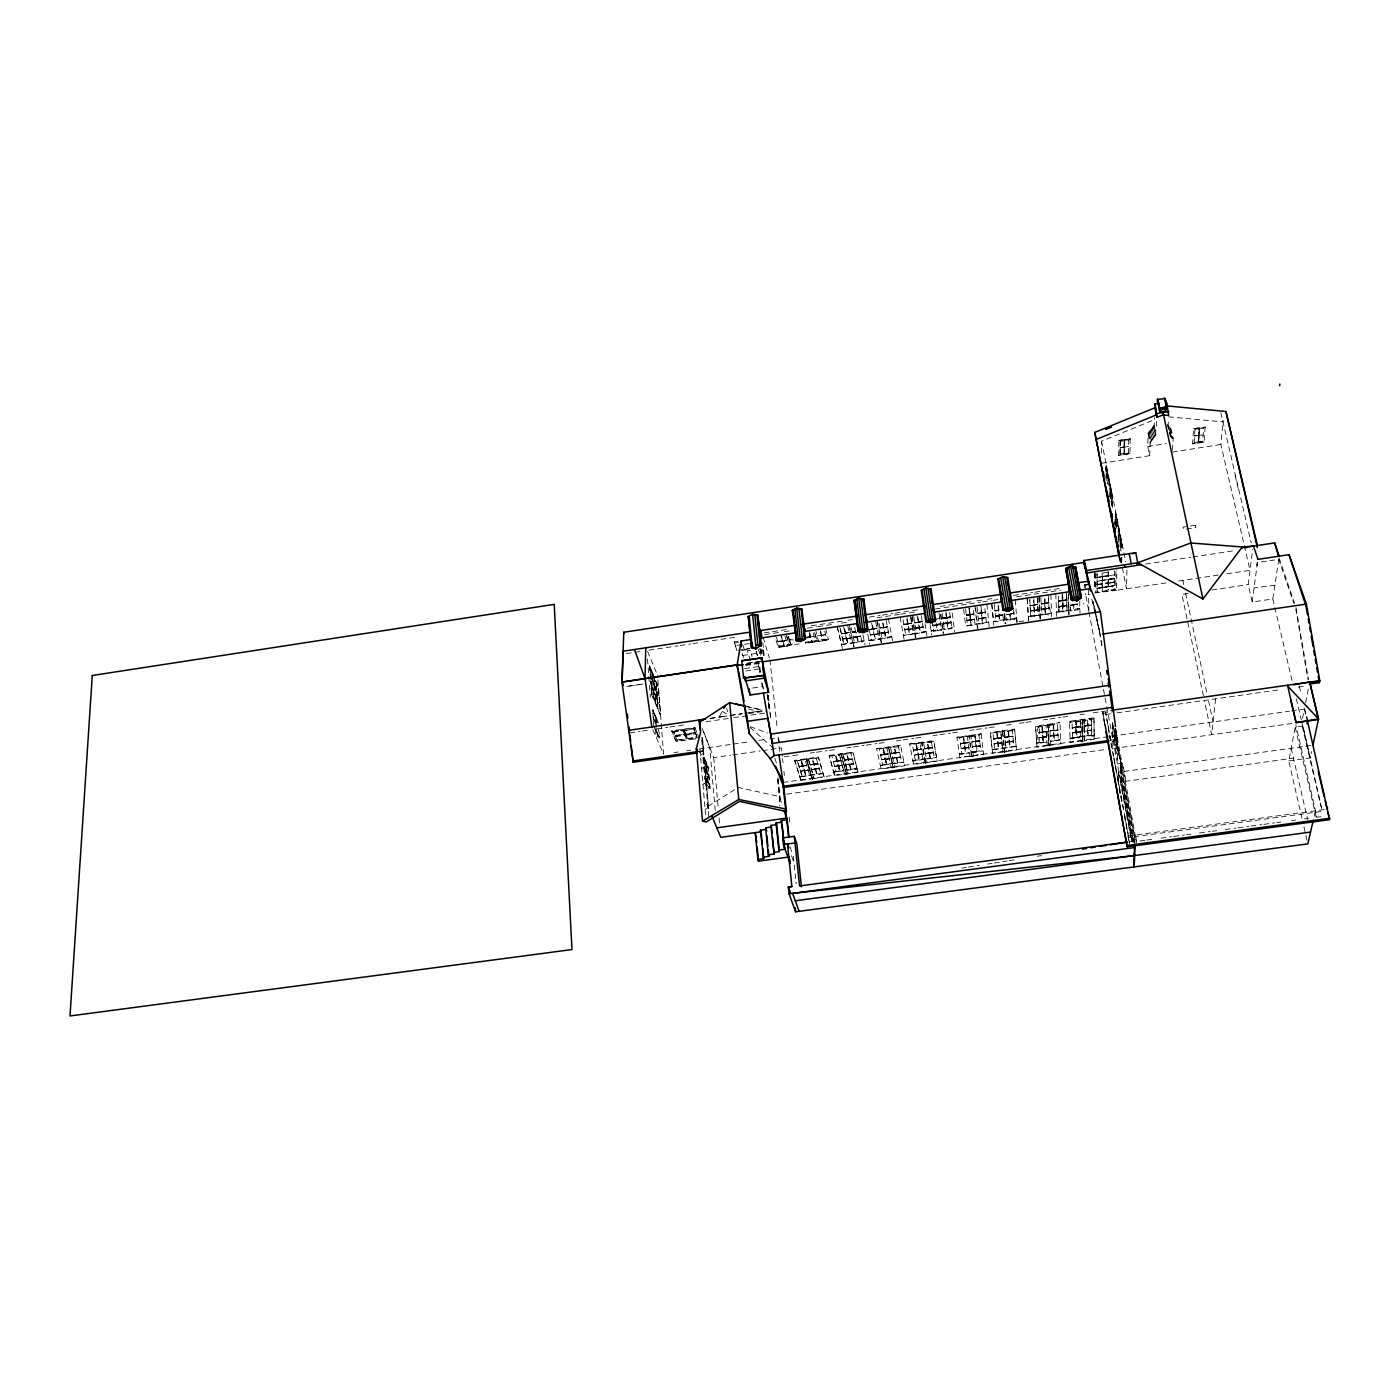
<?xml version="1.0" encoding="UTF-8"?>
<svg xmlns="http://www.w3.org/2000/svg" width="1400" height="1400" viewBox="0 0 1400 1400"><rect width="100%" height="100%" fill="white"/><g stroke="black" fill="none" stroke-linecap="round" stroke-linejoin="round"><path stroke-width="0.75" stroke-dasharray="5 3.75" d="M1101.59 453.215L1101.608 441.175L1154.895 419.493M1102.15 573.108L1102.045 590.975M1102.553 576.45L1102.517 590.887M1104.53 723.608L1102.623 711.567L1104.582 722.19M1105.773 470.015L1106.263 465.832L1112.685 497.998L1105.79 465.92M1106.158 480.795L1105.86 466.567M1106.21 478.153L1106.263 465.832M1109.132 733.128L1105.703 712.793L1113.56 755.423M1107.785 474.302L1107.803 484.173L1107.837 479.903M1108.118 571.778L1108.013 590.065M1108.608 571.69L1108.485 589.995M1109.15 485.363L1109.132 481.005M1109.517 496.877L1109.553 492.835M1109.587 488.075L1110.707 498.155L1110.743 489.177M1109.623 483.42L1110.743 493.903M1110.585 498.173L1110.62 493.92M1110.638 493.412L1110.655 489.265M1111.023 489.965L1112.072 500.552M1111.915 504.805L1111.95 500.57M1111.95 500.062L1111.985 495.933M1112.072 506.293L1112.108 495.915M1112.51 507.448L1112.125 497.91M1112.405 723.852L1112.125 748.668L1293.233 723.293M1114.82 523.915L1115.45 511.823L1122.03 544.775L1121.908 551.337M1114.47 570.815L1114.33 589.558L1097.127 592.13L1097.075 573.878M1114.873 526.505L1115.52 512.488M1115.24 526.452L1115.45 511.823M1115.625 523.425L1115.783 519.207M1115.852 514.622L1116.797 529.322M1115.888 571.637L1115.695 589.628L1095.587 592.637L1095.5 572.95M1116.85 524.65L1116.903 520.572M1116.92 526.435L1116.99 520.485M1166.165 582.89L1116.587 590.31L1116.868 569.765M1130.22 438.533L1129.957 453.653L1118.67 455.438L1118.793 440.352L1130.29 438.935L1118.793 440.352M1118.267 539.525L1118.39 527.327M1118.39 542.308L1118.233 528.553M1118.565 539.367L1118.722 528.483L1121.645 543.795M1120.017 454.073L1120.21 440.895L1124.252 440.265L1124.095 453.827L1120.017 454.073L1124.007 453.425L1124.252 440.265M1118.793 539.35L1118.967 535.168M1119.038 530.617L1120.158 541.135M1120.087 454.457L1120.21 440.895M1120.053 540.663L1120.105 536.62L1120.07 550.532M1112.422 722.278L1121.225 764.767L1120.84 771.75L1120.42 762.562L1121.435 762.423L1121.855 771.61L1121.295 768.653L1120.28 768.793M1113.42 756.367L1110.655 741.423L1117.48 740.565L1115.852 728.63M1117.778 746.48L1117.48 763.91L1122.608 763.192L1126.02 781.253M1121.225 562.327L1121.172 557.532M1121.382 548.012L1121.592 543.445M1121.715 562.258L1121.873 553.508M1310.96 745.535L1118.53 772.222L1118.303 784.403L1119.038 772.153M1128.767 439.547L1128.557 453.127L1124.568 453.758L1124.725 440.178L1128.837 439.933L1124.725 440.178M1120.962 778.032L1120.368 782.023L1293.443 758.135M1133.23 842.468L1120.525 773.867L1121.138 769.072M1120.875 781.952L1121.435 762.423M1126.93 570.29L1126.51 588.822L1122.082 566.457M1101.59 463.242L1149.68 455.665L1147.737 446.495L1148.227 432.757L1154.195 425.67L1154.528 417.515M1134.858 844.2L1135.033 839.668L1113.98 728.105M1149.68 455.665L1150.188 441.98L1148.227 432.757M1115.712 728.858L1136.625 842.94M1150.188 441.98L1151.237 440.527L1149.278 431.305M1151.237 440.527L1152.305 439.075L1150.328 429.835M1152.305 439.075L1153.355 437.623L1151.377 428.382M1153.355 437.623L1154.405 436.152L1152.428 426.912M1154.405 436.152L1155.455 435.05L1153.477 425.793M1155.455 435.05L1156.785 420.735M1167.408 424.533L1170.365 434.928M1168.038 427L1168.457 418.863M1168.335 425.67L1171.222 437.377L1172.22 437.22L1170.207 427.98L1169.21 428.137L1171.222 437.377M1169.21 428.137L1169.28 426.825M1170.138 429.275L1171.135 429.118L1173.165 438.358L1172.15 438.515L1170.207 427.98M1170.715 437.01L1171.135 429.118M1172.15 438.515L1172.22 437.22M1172.517 450.135L1173.165 438.358M1205.155 426.755L1204.07 442.067L1192.555 443.887L1193.623 428.592L1205.243 427.158L1193.623 428.592M1194.148 442.873L1195.023 429.152L1199.188 428.89L1198.19 442.243L1194.148 442.873L1198.085 441.858L1199.082 428.505M1198.663 442.172L1199.572 428.418L1203.737 428.172L1199.66 428.82L1198.663 442.172L1202.688 441.525L1203.65 427.77M1226.925 573.79L1250.007 570.343L1220.905 444.447L1223.127 420.297M1215.602 698.845L1211.665 734.72L1204.438 700.718M1278.778 559.335L1272.828 598.955L1252.212 602L1248.205 584.57L1252.685 549.273M760.27 671.965L759.71 663.442L745.097 665.613M760.76 655.375L761.582 649.25M1252.212 602L1257.445 562.52L1274.525 559.965M1257.498 562.52L1257.043 565.617L1256.237 562.135M695.555 739.183L696.325 735.157M1301.965 818.352L1288.77 760.9L1295.21 727.178L1302.245 726.197L1302.578 724.5L1322.283 811.37L1128.382 837.48M1302.543 718.375L1304.362 709.082L1291.623 710.885M1305.623 702.66L1309 685.562M1288.77 760.9L1310.26 757.942L1311.59 751.608M1314.18 816.288L1315.807 809.218M721.788 712.11L719.023 717.133L741.528 713.79M705.775 782.512L702.957 784.298M700.21 752.15L703.01 750.278L703.692 752.062L699.405 752.675M700.472 755.335L703.29 753.48M701.61 768.565L704.428 766.727M705.11 809.497L707.962 807.712M654.99 723.258L658.017 722.155M655.445 729.26L656.04 737.258L659.067 736.155M1050.648 745.273L1049.562 724.762L1053.64 724.657M973.542 756.28L970.9 735.945L975.153 735.805M1038.572 732.935L1042.23 732.392M1038.783 737.572L1042.528 737.503L1038.905 738.238L1038.765 737.363M973.053 752.517L976.623 751.782L974.68 736.102M1041.915 726.548L1042.807 742.455L1036.63 742.858M660.327 714.928L651.753 694.837L651.84 693.525L660.572 714.892L651.613 693.56L650.685 681.222M651.858 694.207L651.315 686.648L653.293 690.585M651.753 694.837L651.613 693.56M653.817 698.793L652.558 680.785L654.133 698.722M655.55 702.835L653.555 691.215M653.817 676.655L655.812 703.447L655.55 695.923L659.82 705.775L651.017 685.58M976.623 751.782L971.46 752.062L983.115 750.418M972.02 756.262L983.57 754.18L959.858 757.523M1118.898 440.738L1121.05 440.405M1120.297 441.297L1124.322 440.65M1199.188 428.89L1195.023 429.152M1171.293 436.065L1170.295 436.223L1169.07 430.692M1120.105 447.65L1124.2 447.142M1128.697 446.425L1124.69 447.072M1194.533 435.977L1198.575 435.33M1199.065 435.26L1203.195 435.015M1198.68 435.47L1194.55 435.715L1198.663 435.733M1147.737 446.495L1166.288 443.572M1198.575 441.77L1202.688 441.525M1172.395 452.095L1220.905 444.447M962.028 868.087L966.333 867.423M968.467 867.072L979.212 865.392M987.805 864.028L992.092 863.363M994.245 863.03L1007.125 861M1009.278 860.65L1017.87 859.303M1037.19 856.258L1041.477 855.593M1129.538 841.733L1133.825 841.05L1129.485 841.645M1106.543 468.615L1107.803 478.573M1106.525 473.323L1106.507 477.61M1107.855 475.213L1109.115 485.677M1122.03 544.775L1114.96 511.91M1145.602 564.095L1190.752 557.288M1192.888 556.955L1235.885 550.462M1102.64 573.038L1108.205 572.197M1097.005 577.29L1108.188 575.803M1114.505 574.84L1108.678 575.715M1102.045 580.282L1097.092 581.455L1102.132 580.457M1102.535 580.212L1108.153 579.548L1102.623 580.387M1108.572 579.303L1114.365 578.428M1108.642 579.477L1114.453 578.602M1114.453 578.847L1108.572 579.058L1114.382 578.183L1114.453 579.32M626.238 653.59L632.852 652.61M634.988 652.278L643.072 651.07M648.97 650.178L678.09 645.803M680.102 645.505L690.847 643.895M692.93 643.58L701.593 642.267M703.692 641.952L735.962 637.105M764.015 632.887L787.675 629.335M811.317 625.782L834.977 622.23M837.13 621.915L845.722 620.62M847.875 620.288L852.18 619.64M869.383 617.067L880.128 615.44M882.28 615.125L893.025 613.515M895.178 613.183L920.972 609.315M940.328 606.392L974.733 601.23M976.885 600.915L985.477 599.62M987.63 599.288L991.935 598.64M1013.425 595.42L1019.882 594.44M1022.035 594.125L1032.78 592.515M1034.932 592.183L1043.525 590.887M1045.678 590.572L1062.88 587.983M1084.388 584.762L1088.71 584.097M1084.23 585.445L1087.45 584.955M764.75 634.585L782.058 632.012M784.192 631.68L790.702 630.718M807.415 628.197L816.567 626.815M817.81 626.64L834.89 624.067M841.347 623.105L848.942 621.95M877.012 617.733L899.132 614.425M900.743 614.18L918.015 611.572M935.288 608.983L967.663 604.117M969.605 603.855L980.613 602.175M982.415 601.93L991.41 600.565M993.072 600.32L997.885 599.585M1016.505 596.803L1060.675 590.17M1097.023 584.727L1108.047 582.82L1102.535 583.887M1097.11 584.903L1114.418 582.295M736.907 650.773L734.212 641.812L738.325 641.2M1097.04 588.298L1102.045 587.545M1102.535 587.475L1108.03 586.635M1108.52 586.565L1114.295 585.707L1108.59 586.758M1097.11 588.472L1102.132 587.72M1102.605 587.65L1108.118 586.827M734.335 643.072L738.447 642.442M741.65 644.472L736.575 645.47M744.52 644.28L750.225 643.423M1094.748 592.935L1116.587 590.31M1088.57 609.892L1085.752 594.913L1090.023 594.282M1178.695 581.017L1218.543 575.05M788.358 636.282L789.32 639.678L793.31 639.082M805.508 637.262L810.215 636.545L811.702 642.495L807.012 643.195L806.837 642.285M777.84 641.83L782.617 641.148M783.003 641.043L786.363 640.587M788.41 636.702L789.372 640.097L793.433 639.52M805.543 637.683L810.32 637L811.702 642.495M810.74 636.895L814.012 636.405M821.608 635.267L825.668 634.707M789.32 639.678L793.485 639.94M805.665 638.12L810.372 637.42M936.058 619.045L939.785 618.485M942.743 617.942L946.26 617.4L946.417 618.485L942.9 619.01L942.708 617.715M950.25 616.805L946.733 617.33L946.89 618.415L950.425 617.89L950.233 616.595M841.312 633.413L845.093 633.5L841.295 633.202M849.153 632.24L845.582 633.43L849.135 632.03M852.11 631.907L855.697 632.048L852.093 631.697M876.977 628.075L873.39 629.282L876.96 627.865M879.952 627.76L883.435 627.235L880.005 628.18M887.407 626.64L884.012 627.812L887.39 626.43M903.805 624.067L907.62 624.155L903.788 623.858M914.69 622.562L918.295 622.685L914.655 622.352M922.18 621.442L918.68 621.968L922.285 622.09M942.76 618.17L946.278 617.645M946.767 617.558L950.285 617.032M966.245 614.845L969.868 614.968L966.227 614.635M973.805 613.725L970.358 614.898L973.77 613.515M977.69 613.148L981.312 613.27L977.655 612.938M985.25 612.01L981.803 613.2L985.215 611.8M994.892 610.575L998.428 610.032L998.567 611.258M1030.085 605.308L1033.725 605.43L1030.05 605.097M1037.697 604.17L1034.127 604.695L1037.767 604.59M1041.127 603.663L1044.767 603.785L1041.075 603.452M1058.523 600.95L1062.285 600.39M1062.775 600.32L1066.572 599.76M841.365 633.832L845.04 633.08M845.53 633.22L849.205 632.468M852.163 632.135L855.645 631.628M869.173 629.685L872.847 628.933M873.337 629.055L877.03 628.303M879.988 627.988L883.54 627.883L879.918 627.55M883.96 627.392L887.46 626.867M903.875 624.488L907.585 623.928M908.04 623.665L911.767 623.315M914.725 622.79L918.225 622.265M918.715 622.195L922.215 621.67M966.28 615.072L969.815 614.548M970.288 614.477L973.822 613.952M977.708 613.375L981.243 612.85L977.76 613.567M981.733 612.762L985.267 612.238M994.91 610.803L998.462 610.278M1030.102 605.535L1033.655 605.01M1037.697 604.398L1034.215 605.36L1037.645 603.96M1041.127 603.89L1044.697 603.365M1045.188 603.278L1048.74 602.753M1058.627 601.352L1062.408 600.793M1062.898 600.722L1066.678 600.145M852.163 632.327L855.645 631.82M869.225 629.895L872.812 628.705L869.12 629.265L871.43 640.535L875.087 639.992L871.605 622.93M883.977 627.585L887.477 627.06M914.743 622.983L918.26 622.457M918.733 622.387L922.163 621.233M942.865 618.782L946.382 618.258M946.873 618.188L950.39 617.645M966.315 615.265L969.85 614.74M970.34 614.67L973.858 614.145M981.767 612.955L985.303 612.43M994.962 610.995L998.498 610.452M1030.155 605.727L1033.707 605.202M1041.197 604.082L1044.75 603.54M1045.24 603.47L1048.688 602.315M998.533 610.697L994.858 610.365M749.875 648.392L744.222 649.46L749.892 648.602M738.202 650.352L743.242 649.372M741.457 650.545L749.595 649.32M792.347 644.105L777.892 646.258L778.102 647.15L774.812 635.915M805.455 642.145L805.665 643.038L805.455 642.145L828.24 638.733L828.433 639.642L805.543 642.985M650.528 679.053L649.548 665.98L654.43 677.058M789.442 640.115L790.738 644.7L794.745 644.525M808.413 642.058L811.528 641.585M777.98 647.097L799.19 643.86M786.712 636.597L789.442 645.383M814.555 632.625L817.058 641.27M779.45 647.308L784.105 646.608L783.93 645.715L779.258 646.415L779.45 647.308L776.492 637.227M784.577 646.538L787.832 646.048L787.657 645.155L784.403 645.645L784.577 646.538L781.673 636.44M809.48 631.837L812.175 642.425L815.447 641.935L815.273 641.043L812.053 641.935M818.528 641.48L822.517 640.885L822.343 639.975L818.37 640.57L818.528 641.48L815.938 631.312M820.435 630.63L822.99 640.815L826.928 639.8M940.538 623.735L936.828 624.295L936.985 625.363L940.695 624.803L940.502 623.525M943.477 623.21L946.977 622.685L947.135 623.753L943.635 624.278L943.442 623M950.967 622.09L947.467 622.615L947.625 623.683L951.125 623.157L950.933 621.88M853.265 637.105L856.73 636.58L853.317 637.525M860.685 635.985L857.202 636.51L860.65 635.775L861.928 641.952L858.48 642.46L856.17 631.977M880.985 632.957L884.555 633.097L880.95 632.747M915.565 627.812L919.153 627.935L915.53 627.602M923.02 626.692L919.625 627.865L922.985 626.483M932.68 625.153L936.39 624.593M940.572 623.962L936.863 624.523L937.773 630.665L941.447 630.122L938.98 612.832M943.512 623.438L947.012 622.913M947.485 622.843L950.985 622.317M966.875 620.148L970.48 620.27L966.858 619.938M974.4 619.028L970.97 620.2L974.365 618.817M978.267 618.45L981.873 618.572L978.233 618.24M985.792 617.33L982.363 618.503L985.757 617.12M995.382 615.895L999.005 616.017L995.347 615.685M1002.925 614.775L999.408 615.3L1002.89 614.565L1003.485 620.883L999.915 620.988M1030.418 610.663L1034.04 610.803L1030.382 610.452M1041.408 609.035L1045.03 609.157L1041.355 608.825M1048.985 607.898L1045.52 609.087L1048.932 607.688M842.572 638.785L846.282 638.452M850.43 637.84L846.808 638.803L850.343 637.403M853.317 637.315L856.835 637.227L853.247 636.895M857.255 636.738L860.72 636.212M870.24 634.655L873.95 634.34M878.115 633.71L874.492 634.69L878.045 633.273M884.503 632.678L881.02 633.185L884.503 632.87M884.975 632.59L888.457 632.082M904.767 629.51L908.495 629.178M912.678 628.565L909.038 629.528L912.608 628.128M915.6 628.023L919.083 627.515M919.572 627.445L923.055 626.92M966.91 620.375L970.428 619.85L966.945 620.567M970.9 619.78L974.417 619.255M978.285 618.678L981.803 618.153M982.292 618.082L985.81 617.558M995.417 616.122L998.935 615.597M999.425 615.528L1002.942 615.003M1006.337 614.495L1008.105 614.233M1013.88 613.375L1010.363 613.9L1010.87 619.78L1014.387 619.255L1013.547 608.44M1030.435 610.907L1033.97 610.365M1034.46 610.295L1037.995 609.77L1034.513 610.488M1041.408 609.262L1044.96 608.738M1045.45 608.668L1048.985 608.125M1058.715 606.55L1062.477 605.99M1062.967 605.92L1066.73 605.36M1070.195 605.062L1073.608 604.992L1070.265 605.483L1070.422 610.925L1073.748 610.435L1073.538 604.555M1077.37 603.75L1074.028 604.485L1074.237 610.365L1077.562 609.858L1077.457 604.538M842.625 639.205L846.282 638.663M846.755 638.593L850.43 638.032M857.273 636.93L860.738 636.405M870.293 635.075L873.968 634.532M874.44 634.462L878.115 633.903M884.992 632.8L888.457 632.275M904.82 629.93L908.512 629.37M909.002 629.3L912.695 628.758M915.618 628.233L919.1 627.707M919.59 627.637L923.072 627.113M932.767 625.765L936.477 625.205M936.95 625.135L940.66 624.575M943.6 624.05L947.1 623.525M947.59 623.455L951.09 622.93M970.953 619.972L974.453 619.447M978.337 618.87L981.855 618.345M982.328 618.275L985.845 617.75M995.453 616.315L998.988 615.79M999.46 615.72L1002.995 615.195M1006.39 614.688L1009.925 614.163M1010.415 614.093L1013.828 612.92M1030.487 611.082L1034.023 610.558M1041.477 609.455L1045.013 608.93M1045.502 608.86L1049.055 608.317M1058.82 606.952L1062.582 606.392M1063.072 606.322L1066.835 605.762M1070.265 605.255L1073.608 604.747M1074.097 604.678L1077.44 604.188M1010.433 614.32L1013.845 613.165M1077.457 604.415L1074.028 604.258M742.648 655.48L761.11 652.733L760.358 645.435M841.47 644.35L847.472 643.668M864.22 640.972L861.928 641.952M868.997 640.255L871.343 639.905M891.817 636.86L886.06 638.365L883.102 622.947M910.63 616.42L913.535 633.622L914.76 633.657L903.368 635.355L909.405 634.462M926.275 631.733L920.5 633.238L917.998 617.715M931.14 631.015L942.498 628.898L941.447 630.122M1005.322 619.972L1010.38 619.85L1009.942 614.39L1006.32 614.267L1006.863 620.375M1016.697 618.275L1014.387 619.255M1028.352 616.543L1030.733 616.175L1029.788 600.758M1034.775 615.79L1039.763 615.055L1028.265 616.122M1040.2 614.775L1045.293 614.67L1044.54 599.2M1048.618 598.587C1048.215 609.122 1054.743 617.47 1045.712 614.163M1056.51 612.343L1058.925 611.992L1058.347 596.435M1058.925 611.992L1063.142 611.363L1062.635 595.788M1063.142 611.363L1068.358 610.593M1068.847 610.505L1070.3 610.295L1070.265 605.483M1079.89 608.86L1077.562 609.858M841.488 644.56L852.793 642.88L848.015 644.017L844.585 629.108M869.015 640.465L880.355 638.785L875.56 639.923L872.077 622.86M969.097 608.317L971.11 625.695L969.587 608.23M1016.627 617.855L1005.252 619.553M1051.663 613.288L1040.13 614.355M760.305 661.36L745.36 663.6L763.577 660.975M851.148 627.515L854.56 643.038L857.955 642.11M879.095 623.332L882.14 638.942L885.535 638.015M906.99 617.628L909.947 634.812L913.535 633.622M913.692 616.613L916.545 633.815L919.958 632.887M931.98 620.515L933.608 631.278L937.283 630.735L935.708 619.972M947.87 629.16L951.842 628.565L951.685 627.515C961.538 626.447 937.703 630.438 944.23 628.635L944.387 629.685L947.87 629.16L945.507 611.852M967.523 625.59L975.1 625.117L973.14 607.705M978.845 623.91L986.422 623.42L984.655 605.972M991.83 604.258L993.51 621.722L999.495 621.477L998.042 605.727M1030.733 616.175L1034.373 616.298L1033.392 600.425M1188.285 593.477L1181.88 594.44L1204 698.582M1211.822 589.977L1248.205 584.57M1018.868 621.722L1024.678 620.847M1275.015 585.148L1254.085 587.93M745.447 664.387L758.065 662.515L760.428 672.788M745.832 664.597L759.99 662.497M655.742 680.785L658.35 686.438L660.433 713.633M744.625 668.622L759.308 666.435M652.47 680.61L654.483 684.67M745.815 670.933L764.418 668.185M651.245 685.808L652.925 689.762M651.28 686.227L650.825 676.795M654.517 686.192L657.16 699.773M653.188 690.41L655.165 694.452L654.15 677.285M656.477 690.043L656.128 682.01L657.79 708.102L656.705 690.428M656.495 690.9L657.475 699.738M652.173 694.155L650.843 680.418M659.085 696.08L650.528 676.41M710.465 718.41L727.633 715.872M729.785 715.558L742.683 713.65M744.835 713.317L762.038 710.78L749.753 712.582M1095.623 615.615L1100.785 636.317L1092.543 601.055M752.762 688.03L762.3 686.63L761.617 682.692M655.48 716.293C646.695 697.865 659.435 723.082 655.76 723.468M653.835 721.63L652.96 709.73L658.28 722.785L652.47 709.8L653.782 725.218M709.712 718.462L727.003 715.925M748.37 713.633L767.113 710.903M629.668 732.918L640.15 731.378M642.25 731.062L650.65 729.837M657.003 728.91L667.765 727.335M669.795 727.038L687.05 724.5M706.003 721.718L731.727 717.955M733.688 717.657L765.66 712.985M655.847 724.553L656.337 731.062L659.347 736.785L656.04 737.258M694.767 738.92L676.025 741.615L671.773 730.835L694.89 727.475L698.863 737.45M673.47 731.255L683.095 729.855L684.81 734.02L675.29 736.278L673.47 731.255L677.197 740.793L675.395 735.822L684.968 734.423L686.735 739.428L684.968 734.423M693.683 728.315L695.433 733.355L685.843 734.755L684.128 730.59L693.683 728.315L697.253 737.905L675.955 740.758L671.773 730.835M671.843 731.71L694.96 728.367L696.553 732.34M673.54 732.13L683.165 730.73L684.88 734.895M684.128 730.59L693.77 729.19M653.66 725.673C663.477 751.327 659.33 729.295 656.32 724.483M675.22 735.403L684.81 734.02M684.058 729.715L685.755 733.88L695.363 732.497M675.465 736.697L685.038 735.298M685.755 733.88L686 735.157L695.59 733.775M677.128 739.935L686.665 738.553M696.622 735.665L695.52 732.9L685.93 734.3L687.628 738.413L697.183 737.03M697.952 751.572L703.465 751.538M674.048 752.57L678.247 751.975M686.63 750.767L690.812 750.173M699.195 748.965L731.115 744.38M733.25 744.065L750.347 741.615M758.905 740.39L767.462 739.148M769.597 738.85L778.137 737.625L780.115 743.803M696.798 751.73L703.202 750.82L703.675 752.062L702.38 737.153L708.575 808.15L707.858 806.452L738.168 787.447L779.258 796.46L782.163 805.053M706.44 779.345L704.952 779.555L702.852 757.488L704.34 757.278L708.242 767.008L710.097 788.322L708.628 788.532L704.707 778.96L706.195 778.75L710.097 788.322M703.622 731.85L713.72 757.61L730.642 755.195M732.76 754.88L760.27 750.942M762.387 750.645L781.445 747.915L782.337 756.403M706.3 763.21L704.83 763.42L703.22 759.43L704.69 759.22L706.3 763.21L708.628 788.532M708.242 767.008L706.773 767.218L702.852 757.488M708.12 767.725L706.457 763.63L705.005 763.84L706.65 767.935L708.12 767.725L708.89 776.597L707.42 776.808L705.758 772.73L707.227 772.52L708.89 776.597M784.157 756.822L790.633 755.913M792.785 755.597L801.43 754.372M810.075 753.13L814.398 752.517M816.55 752.22L827.365 750.68M829.517 750.365L838.163 749.14M846.808 747.898L851.13 747.285M853.282 746.988L864.08 745.447M866.25 745.133L877.048 743.593M879.2 743.295L887.845 742.053M896.49 740.827L900.812 740.215M902.965 739.9L913.78 738.36M915.933 738.062L924.578 736.82M933.222 735.595L937.528 734.983M939.697 734.668L950.495 733.128M952.665 732.83L961.292 731.605M969.938 730.363L974.26 729.75M976.43 729.435L987.227 727.913M989.38 727.597L998.025 726.372M1006.67 725.13L1010.993 724.517M1019.62 723.293L1023.942 722.68M1026.112 722.365L1034.757 721.14M1043.385 719.898L1047.707 719.285M1049.877 718.988L1060.675 717.447M1062.828 717.133L1071.472 715.907M1080.118 714.665L1084.44 714.053M1093.085 712.827L1112.562 710.15M1102.623 713.247L1112.545 711.83M1105.703 714.472L1112.02 713.58M1116.832 712.898L1281.403 689.483M1298.377 687.067L1306.865 685.86M800.782 779.923L794.71 760.34L818.405 756.962L824.058 776.72M829.185 755.44L852.985 752.045L858.008 772.398L834.645 775.6L829.185 755.44L834.663 775.688M876.628 748.685L900.585 745.29L904.663 765.817L881.178 769.055L876.628 748.685L888.44 747.705M909.685 743.995L933.73 740.582L937.142 761.25L913.57 764.488L909.685 743.995L921.533 742.997M959.928 757.96L956.97 737.275L981.155 733.827L969.413 736.19M1014.632 729.067L1016.453 750.085L992.635 753.358L990.342 732.532L1014.632 729.067L1016.155 746.445L1013.583 746.113M1047.148 745.675L1036.945 747.197L1035.545 726.11L1059.975 722.628L1048.127 725.008L1049.178 745.622M1082.34 740.722L1070.178 742.508L1069.46 721.28L1093.977 717.798L1094.24 739.358L1084.773 740.688M794.78 761.005L806.383 759.36L812.227 778.995M806.872 759.29L818.492 757.645L824.093 777.087M829.255 756.105L840.91 754.46M841.4 754.372L853.072 752.727L858.008 772.398M888.93 747.635L900.585 745.29M931.455 742.245L934.308 757.977L936.547 757.663L933.817 741.247L922.04 742.928L925.68 763.472M1002.417 748.142L1000.773 731.692L992.95 732.812L994.752 749.455L992.267 749.805L990.447 733.197L1014.738 729.75M1036.735 743.54L1035.668 726.775L1047.62 725.077L1048.757 746.13M1084.388 740.67L1083.932 719.88L1091.422 718.812L1091.58 735.105L1091.773 736.225L1094.293 735.875L1094.082 734.755L1069.967 738.15L1070.178 739.27L1072.663 738.92L1071.998 721.577L1080.362 720.387L1080.957 741.597L1082.462 741.387L1082.078 720.65L1069.653 722.418L1069.46 721.28M800.975 760.532L806.137 775.827L801.5 760.69M799.715 776.738L811.125 775.128L806.54 758.642M835.957 755.58L839.615 771.12L835.503 755.86M846.633 774.585L840.822 753.778L846.545 773.938M883.435 748.825L886.358 764.523L882.962 749.122M893.235 768.04L888.352 747.023L893.148 767.375M915.985 744.205L919.38 759.867L916.51 744.363M921.602 743.452L921.935 742.245L925.627 763.017L927.062 762.597M968.975 736.715L969.308 735.525L972.125 756.928M1048.005 724.325L1048.197 725.462L1047.498 724.413M1094.188 718.935L1082.602 720.58L1083.04 741.843L1082.27 740.267M816.462 758.765L820.855 773.99L823.077 773.675L799.733 776.965L802.06 775.968L797.352 760.602L805 759.517L810.775 779.188M808.535 759.692L814.188 778.785L808.465 759.028L816.41 758.572M846.09 774.218L844.637 774.428L839.58 755.282L831.827 755.702L836.097 771.837L833.665 772.17L857.097 768.88L854.875 769.178L850.885 752.99M847.053 770.07L842.975 754.128L850.972 753.673M898.52 746.918L890.47 747.372L894.635 767.375L893.183 767.585L888.843 746.952L889 748.072M931.648 742.21L923.562 742.665L927.097 762.808M971.005 736.628L979.038 735.472M1002.803 752.01L1006.303 751.73L1004.43 731.867L1012.498 730.73M1049.685 725.445L1057.472 723.642L1058.278 740.495C1046.675 740.81 1066.975 739.76 1058.172 739.83M1082.55 741.913L1082.392 719.442M1080.572 721.525L1072.207 722.715L1071.998 721.577M1084.475 741.108L1084.142 721.017L1091.632 719.95L1091.422 718.812M708.96 777.49L707.315 773.413L705.845 773.605L707.508 777.683L708.96 777.49L709.747 786.38L708.278 786.59L704.847 778.207L706.317 777.997L709.747 786.38M799.207 767.06L802.637 765.678L799.19 766.832M852.407 759.29L848.523 759.168L852.303 758.642L852.53 759.885M891.817 753.935L895.282 752.553L891.782 753.707M1012.988 736.54L1009.033 736.418L1012.882 735.875L1013.058 737.153M799.137 766.378L802.69 765.887M803.18 765.817L806.75 765.31M810.18 764.82L813.75 764.312L810.233 765.258M814.24 764.242L818.003 763.718M833.403 761.53L836.972 761.023L833.455 761.968M837.462 760.952L841.05 760.445M844.497 759.955L848.085 759.447M848.575 759.378L852.355 758.835M880.565 754.845L884.17 754.337M884.66 754.267L888.247 753.76M891.712 753.27L895.335 752.745M895.825 752.675L899.623 752.15M913.413 750.19L917.017 749.683M917.507 749.613L921.13 749.105M924.613 748.597L928.235 748.09M928.725 748.02L932.54 747.477M960.417 743.523L964.04 743.015M964.547 742.945L968.17 742.438M971.67 741.93L975.328 741.423M975.817 741.352L979.667 740.81M993.58 738.832L997.22 738.308M997.727 738.238L1001.368 737.73M1004.885 737.222L1008.542 736.715M1009.05 736.645L1012.9 736.085M1038.467 732.462L1042.142 731.955M1042.65 731.867L1046.325 731.36M1049.86 730.852L1053.342 730.363M1057.735 729.733L1053.92 730.747L1057.805 729.977M1076.075 727.142L1072.172 727.685L1072.365 728.822M1076.582 727.072L1080.485 726.512M1084.038 726.005L1087.502 725.515M1088.01 725.445L1091.475 724.955M799.12 766.622L802.69 766.115M803.18 766.045L806.733 765.555M810.163 765.065L813.697 764.102L810.25 765.485M814.24 764.488L818.003 763.945M833.403 761.775L836.92 760.812L833.49 762.195M837.462 761.197L841.05 760.69M844.497 760.2L848.085 759.692M848.575 759.622L852.355 759.08M880.582 755.09L884.17 754.582M884.678 754.512L888.265 754.005M891.73 753.497L895.352 752.99M895.843 752.92L899.64 752.378M917.035 749.928L913.377 749.98L913.5 750.855M917.542 749.84L921.078 748.895L921.217 749.77M924.63 748.843L928.252 748.335M928.76 748.265L932.575 747.722M960.453 743.767L964.075 743.26M964.583 743.19L968.205 742.665M971.722 742.175L975.292 741.212L971.775 742.613M975.87 741.58L979.703 741.038M993.632 739.06L997.273 738.553M997.78 738.483L1001.42 737.957M1004.938 737.468L1008.595 736.942M1009.102 736.872L1012.97 736.33M1042.72 732.113L1046.395 731.587M1049.93 731.08L1053.325 730.153L1049.947 731.308M1072.243 727.93L1076.145 727.37M1076.653 727.3L1080.555 726.758M1084.108 726.25L1087.59 725.76M1088.097 725.69L1091.562 725.183M806.785 765.747L803.128 765.608L806.82 765.975M818.055 764.155L814.188 764.032L817.95 763.508L818.195 764.75M841.102 760.9L837.41 760.742L841.12 761.11M844.55 760.41L848.032 759.238L844.567 760.62M880.635 755.3L884.117 754.128L880.653 755.51M888.3 754.197L884.608 754.058L888.335 754.425M899.692 752.587L895.79 752.483L899.587 751.94L899.797 753.2M924.665 749.053L928.2 747.88L924.7 749.28M932.61 747.933L928.69 747.81L932.505 747.267L932.715 748.545M960.488 743.977L964.023 742.805L960.523 744.205M968.24 742.875L964.512 742.735L968.275 743.102M979.808 741.86L979.632 740.582L975.8 741.142L979.738 741.265M993.65 739.27L997.203 738.097L993.685 739.497M1001.438 738.168L997.71 738.028L1001.472 738.395M1004.955 737.678L1008.525 736.488L1004.99 737.905M1046.447 732.008L1042.632 731.657L1047.953 731.605M1053.92 730.747L1060.342 729.837M1072.26 728.14L1076.075 726.933L1072.172 727.475L1072.365 728.595M1080.572 726.968L1076.582 726.845L1080.485 726.303L1080.678 727.633M1084.125 726.46L1087.502 725.305L1084.038 725.795L1084.248 727.142M1091.562 725.41L1088.01 725.235L1091.475 724.745L1091.685 726.075M706.457 782.145L707.928 781.935M708.085 782.337L706.615 782.548L704.34 757.278M900.76 757.907L900.567 756.77L896.892 757.96M976.5 746.707L980.227 745.517L980.368 746.392M800.608 771.12L804.142 770.63M804.633 770.56L808.168 770.053M811.58 769.58L815.15 769.072M815.64 769.003L819.385 768.477M834.697 766.308L838.25 765.8M842.31 765.222L838.74 765.975L842.363 765.678M845.74 764.75L849.31 764.242M849.8 764.173L853.562 763.63M881.65 759.657L885.22 759.168M885.71 759.097L889.28 758.59M892.745 758.1L896.333 757.593M896.822 757.523L900.602 756.98M914.322 755.038L917.91 754.53M918.417 754.46L922.005 753.952M925.47 753.462L929.075 752.955M929.565 752.885L933.363 752.36M961.1 748.423L964.705 747.915M965.212 747.845L968.817 747.337M972.3 746.847L975.94 746.34M976.43 746.27L980.262 745.727M994.105 743.767L997.727 743.242M998.235 743.173L1001.858 742.665M1008.998 741.65L1005.462 742.84M1009.505 741.58L1013.337 741.038M1042.947 736.977L1046.587 736.26L1046.727 737.135L1042.93 736.767M1050.123 735.962L1053.57 735.262L1050.21 736.418M1054.078 735.403L1057.945 734.65L1058.068 735.525L1054.078 735.192M1072.312 732.83L1076.197 732.06L1072.4 733.285M1076.705 732.2L1080.572 731.447L1080.783 732.778M1084.125 731.168L1087.66 731.115M1088.08 730.608L1091.528 729.89L1091.737 731.343M800.59 771.365L804.072 770.42L800.678 771.785M804.615 770.805L808.22 770.508M811.58 769.808L815.08 768.863L811.668 770.245M819.438 768.915L815.57 768.793L819.315 768.267L819.525 769.387M834.697 766.553L838.197 765.59L834.785 766.972M845.74 764.977L849.258 764.032L845.81 765.415M849.8 764.418L853.615 764.085M881.65 759.903L885.168 758.957L881.738 760.34M885.727 759.325L889.35 759.028M892.762 758.345L896.297 757.383L892.832 758.765M896.84 757.767L900.672 757.435M914.358 755.282L917.875 754.337L914.428 755.72M918.435 754.705L922.058 754.407M925.488 753.707L929.04 752.745L925.558 754.145M929.6 753.13L933.433 752.798M961.135 748.668L964.688 747.705L961.205 749.105M965.248 748.09L968.887 747.793M972.352 747.093L975.905 746.13L972.405 747.512M980.333 746.165L976.483 746.497L980.333 746.183M994.158 743.995L997.71 743.032L994.21 744.433M998.288 743.418L1001.928 743.12M1005.41 742.403L1008.98 741.44L1005.445 742.63M1009.558 741.825L1013.477 741.983M1038.852 737.8L1042.528 737.503M1046.675 736.697L1043.017 737.222L1047.043 736.837L1046.78 731.972L1042.737 732.322M1050.193 736.207L1053.64 735.718L1050.123 735.753M1058.033 735.087L1054.165 735.858M1072.382 733.058L1076.267 732.515M1076.775 732.445L1080.66 731.903M1088.15 730.835L1091.615 730.345M1043.017 737.433L1046.675 736.907M1080.66 732.113L1076.705 731.99M1091.615 730.555L1088.08 730.38M1039.097 742.525C1040.97 701.942 1032.237 748.825 1042.807 742.455M1046.99 742.087L1036.7 743.312M823.043 773.447L811.562 774.62M833.648 771.96L845.058 769.895M857.08 768.653L845.548 769.825M880.337 765.363L891.817 763.298M903.91 762.038L892.308 763.227M912.852 760.778L924.368 758.695M924.928 759.08L936.512 757.435M959.403 754.215L969.553 752.78L965.965 753.288L963.83 737.642M971.53 752.5L983.185 750.855M992.233 749.577L1016.12 746.218M1060.71 739.918L1050.455 741.37L1053.885 740.88L1053.168 724.955M1070.055 738.605L1082.2 736.435M1087.625 735.017L1088.22 736.05L1088.01 719.775M898.555 747.11L898.433 746.235L901.705 762.58L903.945 762.265L880.372 765.59L882.788 765.24L879.27 748.965L886.988 747.863L891.222 767.865L892.692 767.655M915.233 759.99L912.887 761.005L936.547 757.663M971.565 756.543L970.078 756.753L967.382 736.435L959.578 737.555L961.905 754.093L959.333 753.778M1072.575 738.483L1076.32 737.258M1094.222 735.42L1082.69 736.365M782.863 782.442L1289.505 711.183M800.835 780.36L810.758 778.977M812.21 778.767L822.115 777.455M1048.653 745.465L1060.868 743.75L1059.975 722.628M848.015 773.727L846.58 774.148L841.33 753.707L841.452 754.827M1109.517 735.21L1110.288 739.34L1116.64 738.447L1115.188 728.367M1111.04 740.18L1117.498 739.27M786.73 794.168L1105.615 749.49M1121.995 765.398L1120.98 765.538L1117.515 746.515M1128.418 835.957L1327.165 809.183M1135.033 839.668L1114.715 728.122M1144.815 840.332L1136.695 841.418L1135.47 834.995M1146.845 840.053L1152.935 839.23M1161.055 838.145L1171.555 836.727M1173.707 836.447L1184.453 835.012M1186.587 834.715L1190.892 834.137M1199.467 832.983L1210.212 831.548M1212.347 831.25L1216.653 830.673M1225.245 829.535L1235.972 828.082M1238.125 827.803L1248.852 826.35M1251.005 826.07L1261.733 824.617M1263.885 824.337L1274.612 822.903M1276.765 822.605L1281.053 822.028M1291.623 820.61L1295.84 820.05M1304.293 818.913L1308.51 818.335M1320.865 816.69L1316.962 817.215L1295.84 724.727M975.887 741.79L979.773 741.475M1168.562 416.832L1222.987 421.89M744.992 706.125L762.125 709.992M747.075 706.65L763.822 710.517M748.457 709.03L756.472 710.955M750.347 726.74L767.428 732.988M722.225 711.305L727.423 714.525M750.032 727.457L773.71 748.475M652.803 729.628L663.582 754.075L657.562 675.483M655.637 729.032L659.418 737.642M656.337 731.062L658.945 737.712M655.97 722.785L653.205 717.587L655.497 722.855L655.008 716.363M650.79 676.375L656.793 690.847M654.465 685.352L656.442 690.043M649.548 665.98L658.438 687.697L654.517 678.895M653.012 675.308L649.915 667.905L650.808 675.938M706.86 804.055L710.22 812.087M647.64 651.508L656.74 673.47M705.075 783.3L706.773 787.413L706.072 785.697M686 735.157L687.628 738.413M703.587 757.067L704.27 758.835M702.205 728.403L709.678 747.46L715.26 810.442M726.477 708.207L727.808 711.9M791.525 855.697L793.975 862.767M790.003 846.895L792.645 854.525M1278.707 559.178L1293.722 603.12M1279.005 557.742L1294.65 603.628M734.212 641.812L736.785 649.53M774.83 758.153L776.492 763.175M742.245 653.468L743.558 657.615M742.63 644.56L744.222 649.46M750.47 660.73L747.25 650.65L750.085 650.23L752.01 656.372M756.175 651.613L757.418 655.567M756.157 651.385L757.4 655.34M758.38 649.215L760.235 655.148M760.27 649.495L761.53 653.59M794.71 760.34L800.817 779.992M759.745 648.48L761.758 655.165M797.44 761.267L802.165 776.615M763.122 637.315L769.37 657.79M806.418 759.815L812.315 779.503M806.803 758.608L812.788 779.433M781.165 636.09L784.105 646.608M784.962 635.95L787.832 646.048M786.45 634.795L789.477 645.593M789.495 640.535L790.738 644.7M809.41 633.465L810.215 636.545M809.445 633.885L810.267 636.965M843.062 754.793L848.032 773.938M813.173 632.905L815.447 641.935M815.238 634.165L817.093 641.48M820.295 631.837L822.517 640.885M824.775 631.155L826.98 640.22M825.65 628.303L828.433 639.642M1299.322 686.192L1301.265 694.4M1304.66 708.733L1306.112 714.875M1304.362 709.082L1305.797 715.12M1272.828 598.955L1274.332 605.325M1274.822 607.46L1292.322 681.765M1296.312 698.74L1301.318 719.968M1301.807 722.102L1310.26 757.942M1302.245 726.197L1322.283 811.37M1092.962 601.247L1100.47 636.37M837.305 626.71L842.433 648.567M837.392 627.34L841.54 644.98L841.418 643.965M1295.21 727.178L1316.595 818.79M1220.818 412.615L1251.197 542.903M1235.028 475.142L1238.65 490.648M1091.737 599.025L1095.132 613.55M840.332 629.09L843.815 644M839.93 627.673L843.885 644.63M1291.168 748.282L1307.618 819.42M1303.925 826.858L1305.395 833.245M1305.885 835.38L1307.355 841.75M844.532 628.688L848.015 644.017M843.622 627.113L847.525 644.087M1204.07 442.067L1192.66 443.87M847.735 625.852L851.655 643.475M849.258 624.925L854.157 646.835M849.625 628.512L853.685 646.905M854.718 627.62L858.008 642.53M1154.195 425.67L1156.19 434.928M1153.443 426.755L1155.42 435.995M1152.375 428.225L1154.352 437.465M1151.325 429.678L1153.303 438.918M1182.86 580.387L1183.77 584.605M1185.572 593.058L1206.765 692.37M1208.568 700.822L1213.065 721.945M862.907 634.673L865.113 645.207M1150.275 431.148L1152.252 440.37M1149.225 432.6L1151.203 441.822M1148.193 434.053L1150.153 443.275M867.755 634.34L869.855 644.49M1129.957 453.653L1118.67 455.438M1128.557 453.127L1124.568 453.758M1101.608 441.175L1125.705 561.89M1106.227 466.515L1112.16 496.248M1115.398 512.505L1118.425 527.678M875.718 621.67L879.218 639.38M1120.21 541.485L1121.523 547.96M1111.145 500.92L1112.038 505.278M1120.14 546.122L1121.33 552.09M1111.127 501.41L1111.915 505.295M1120.403 558.04L1121.592 564.025M1120 557.883L1120.717 561.47M1119.668 558.145L1120.507 562.38M1119.212 557.392L1120.053 561.663M877.205 620.322L881.633 642.758M877.117 622.387L881.16 642.827M882.613 623.017L885.587 638.435M1102.623 576.87C1123.377 572.968 1082.515 579.267 1102.132 576.94M1102.045 583.73L1097.023 584.483M1094.45 606.165L1095.675 612.587M1096.078 614.722L1102.553 648.97M886.183 620.095L889.525 637.84M1088.972 612.028L1132.25 842.747M1118.53 772.222L1131.41 840.91M915.355 760.655L912.292 744.275L920.045 743.173L923.65 763.298M888.405 618.642L892.622 641.113M1112.545 724.325L1117.445 750.663M1120.892 769.108L1134.472 842.048M1120.63 769.142L1134.21 842.082M1112.318 731.605L1117.55 759.745M1132.565 841.925L1120.788 773.832L1133.493 842.433M1120.438 778.102L1132.303 841.96M1114.873 763.35L1118.932 785.137M1119.335 787.29L1120.543 793.73M1120.945 795.883L1122.135 802.34M1122.538 804.492L1124.148 813.085M1124.55 815.238L1125.757 821.695M1126.16 823.83L1129.625 842.363M1128.785 839.615L1129.572 843.885M1119.09 788.637L1120.28 794.99M1127.805 835.24L1128.995 841.593M1083.635 603.12L1083.81 604.065M1112.37 727.02L1117.62 755.37M1113.962 757.54L1117.078 774.497M1117.48 776.615L1120.612 793.572M1120.998 795.69L1128.033 833.822M1113.805 758.485L1116.955 775.565M1117.358 777.7L1118.932 786.24M1119.318 788.375L1120.507 794.78M1120.892 796.915L1122.082 803.32M1124.445 816.13L1125.618 822.535M1126.02 824.67L1127.595 833.21M1079.803 608.44L1056.422 611.852M1094.082 733.53L1094.293 734.65M1087.502 720.02L1087.712 736.12M1087.572 730.678L1087.66 731.605M1083.932 719.88L1084.142 721.017M1084.002 723.957L1084.212 725.077M1084.125 730.94L1084.318 732.288M1081.885 719.512L1082.165 721.105M1082.76 740.197L1083.04 741.843M1076.635 722.085L1076.443 720.947C1072.365 745.238 1085.7 742.122 1080.362 720.387M1076.127 722.155L1075.918 721.017L1076.39 737.712M925.19 763.525L921.445 742.315L921.847 743.418M1070.318 721.157L1070.51 722.295M1072.312 732.62L1072.523 733.95M1072.453 737.8L1072.663 738.92M900.165 617.295L904.085 639.415M762.317 683.375L763.438 689.71M1045.293 614.67L1044.47 598.78M903.053 619.692L905.8 635.425M762.562 684.985L763.262 688.975M758.065 662.515L759.885 672.875M1053.675 724.867L1054.392 740.81M1296.015 607.635L1308.545 679.84M1295.752 609.087L1307.88 679.192M906.797 619.36L909.458 634.883M1042.422 726.477L1043.227 741.93M910.717 617.067L913.623 634.253M1010.38 619.85L1009.873 613.97M912.222 615.475L915.915 637.665M911.995 617.12L915.425 637.735M1004.762 619.622L993.44 621.303M1003.485 620.883L1004.833 620.043L1004.308 613.97M1016.155 746.445L992.267 749.805M1012.515 730.923L1012.375 730.048L1013.88 746.76M1115.502 728.367L1117.48 740.565M1107.995 725.253L1109.307 733.303M1109.623 735.315L1110.288 739.34M1102.623 711.567L1104.898 725.69M1013.442 741.72L1013.32 740.827L1009.575 742.035M1008.613 731.273L1009.96 746.62M1008.105 731.343L1009.54 747.145M988.663 622.02L965.632 625.87L963.445 607.793M917.227 616.087L920.01 633.308M1101.153 640.675L1102.535 649.303M1004.43 731.867L1005.9 747.653M1002.733 730.765L1002.908 731.903L1002.225 730.835M1002.488 730.8L1002.663 731.938M1001.962 743.347L1001.84 742.455L998.305 743.628M997.22 732.9L998.725 748.212M996.712 732.97L998.235 748.282M921.235 615.492L922.25 621.863M922.46 623.122L923.965 632.712M925.015 623.753L926.94 636.02M1110.043 736.347L1110.672 740.39M979.072 735.665L978.933 734.808L980.858 750.733M975.188 736.032L977.13 751.712M968.8 735.595L969.238 736.68M968.922 748.003L968.8 747.128L965.283 748.3M930.16 624.61L931.752 635.093M963.322 737.712L965.458 753.358L961.905 754.093M939.715 618.048L939.908 619.343M956.97 737.275L968.905 736.26L971.635 756.997M937.773 630.665L937.283 630.735M936.355 624.365L936.512 625.433L932.803 625.992L932.61 624.715M933.608 631.278L933.45 630.245L931.07 630.595L931.227 631.628M926.222 631.347L915.197 633.378L916.545 633.815M933.502 753.288L933.328 752.15L929.635 753.34M940.94 614.407L943.618 633.325M940.45 614.477L943.145 633.395M930.422 757.855L927.797 742.753M929.933 757.925L927.308 742.822M767.218 694.89L769.317 709.712L767.76 694.715M942.113 613.462L944.387 629.685M908.46 628.95L904.733 629.3M922.092 754.635L921.97 753.76L918.47 754.915M903.28 634.76L903.438 635.775M918.82 759.483L916.02 744.433M701.68 740.005L703.168 750.82M945.998 611.782L948.36 629.09M891.765 636.475L880.793 638.505L882.14 638.942M949.655 612.325L951.842 628.565M897.837 762.44L894.705 747.46M897.347 762.51L894.197 747.53M952.245 613.13L954.678 631.68M888.597 746.988L888.755 748.108M889.367 759.255L889.245 758.38L885.762 759.535M886.778 763.997L883.47 749.053M868.928 639.87L869.067 640.885M864.168 640.57L853.23 642.6L854.56 643.038M701.82 737.363L703.675 752.062M846.23 638.242L842.538 638.575M853.702 764.558L853.51 763.438L849.852 764.61M851.043 769.055L847.157 754.215M850.553 769.125L846.668 754.285M843.64 770.543L839.58 755.282M841.067 753.742L841.207 754.863M842.38 765.905L842.258 765.03L838.81 766.185M826.858 639.73L822.815 639.905L822.99 640.815M840.053 770.595L835.992 755.79M981.155 733.827L983.64 754.705M965.545 608.843L967.627 626.22M821.117 635.355L817.18 635.968M969.028 607.88L971.058 625.275M817.04 773.85L812.63 759.115M816.567 773.92L812.14 759.185M808.238 770.718L808.115 769.86L804.685 770.997M805.613 775.46L801.01 760.76M975.642 608.02L977.9 628.407M974.942 606.077L977.41 628.477M977.06 607.128L978.95 624.54M768.337 695.503L770.788 718.515M767.725 694.977L769.317 709.712M789.145 817.04L789.81 823.288M793.293 856.258L796.215 883.89M782.565 758.52L783.003 762.755M783.913 771.225L784.35 775.46M981.102 606.515L982.45 624.015L980.613 606.585M769.965 659.767L777.227 728.962M778.137 737.625L779.712 752.57M778.05 778.085L780.255 799.4M777.84 778.977L779.835 798.175M763.053 649.74L763.49 654.028M777.472 779.293L780.08 804.335M769.913 711.918L770.788 720.23M763.595 655.235L762.965 649.04L763.543 655.253M762.808 642.53L764.137 655.585M768.197 695.538L769.475 708.155M986.93 604.275L989.17 626.727M1000.877 732.375L1002.837 752.22M991.76 603.837L993.825 625.433M1002.837 731.447L1004.903 752.395M1002.33 731.517L1004.395 752.465M994.368 604.52L995.995 622.003M998.533 605.657L999.985 621.407M713.72 757.61L718.305 809.322M719.075 817.95L719.635 824.407M706.65 767.935L707.42 776.808M707.508 777.683L708.278 786.59M705.267 770.192L708.558 808.15M703.01 750.278L709.048 820.207M699.965 749.385L705.548 814.642M1004.78 614.005L1005.602 623.683M1004.238 613.55L1005.113 623.753M694.89 727.475L694.96 728.367M683.095 729.855L683.165 730.73M681.87 730.03L681.94 730.905M653.887 680.697L654.202 684.722M1016.733 618.485L1017.03 622.633M1015.333 600.023L1016.925 622.003M655.76 716.923L656.25 723.398M652.488 679.928L651.892 671.878L652.207 679.98M649.775 665.945L650.755 679.017M647.517 659.032L650.37 697.48M1027.215 598.955L1028.65 620.9M1027.145 598.517L1028.545 620.27M1029.752 599.218L1030.837 616.805M1043.297 742.385L1042.388 726.25L1038.205 727.072L1046.01 725.27L1047.2 745.972M1033.83 598.605L1034.845 616.21M1037.295 597.433L1038.275 615.055M1039.15 596.015L1040.358 618.52M1038.765 598.133L1039.99 619.22M1037.4 598.08L1038.38 615.685M1040.847 597.555L1041.775 615.195M1039.22 596.435L1040.462 619.15M779.258 796.46L779.765 805.928M1048.197 725.462L1049.265 746.06M1044.96 598.692L1045.783 614.582M1048.39 595.77L1049.195 613.428M761.863 648.865L762.16 655.235M1050.84 594.685L1051.733 616.77M1055.793 593.95L1056.72 616.735M1058.47 597.065L1059.03 612.622M1062.145 595.875L1062.67 611.433M1062.67 594.282L1063.265 611.992M1062.18 594.352L1062.775 612.062M1067.92 597.87L1068.515 614.985M1066.538 595.858L1067.01 611.433M1066.362 593.075L1066.888 610.803M1068.375 594.125L1069.005 614.915M1068.305 593.688L1068.882 614.285M1076.513 721.403L1076.898 737.642M1079.733 601.108L1079.995 613.27M1084.195 584.5L1084.422 587.668M1085.63 584.553L1085.752 594.913M1088.587 589.575L1088.815 611.327M1091.632 719.95L1091.773 736.225M1094.642 572.46L1094.73 588.84M1093.977 717.798L1094.118 738.692M1094.765 573.09L1094.852 589.47M1096.987 573.457L1097.04 591.71M1124.13 446.757L1120.193 448.035L1124.13 446.757M1195.25 525.298L1183 527.17L1183.7 529.515L1195.967 527.642L1195.25 525.298M1114.33 581.892L1108.625 583.415L1114.33 581.892M1102.045 587.3L1097.11 588.7L1102.045 587.3M1108.03 586.407L1102.605 587.878L1108.03 586.407M1114.295 585.462L1108.59 586.985L1114.295 585.462M782.477 640.692L777.788 641.41L777.962 642.267L782.653 641.567L782.477 640.692M786.222 640.133L783.142 641.497L786.222 640.133M825.545 634.253L821.712 635.722L825.545 634.253M1062.285 600.163L1058.627 601.597L1062.285 600.163M1066.555 599.515L1062.898 600.95L1066.555 599.515M911.715 622.895L908.11 624.085L911.68 622.668M1048.74 602.525L1045.257 603.715L1048.705 602.543M888.405 631.855L885.028 633.01L888.387 631.645M1037.995 609.543L1034.53 610.715L1037.943 609.332M1062.477 605.762L1058.837 607.197L1062.477 605.762M1066.73 605.133L1063.09 606.55L1066.73 605.133M642.898 684.04L626.168 686.543L642.933 684.023M657.528 700.577L657.773 708.085L657.528 700.577M705.46 768.145L703.99 768.355L705.6 772.327L707.07 772.117L705.46 768.145M705.548 769.038L704.06 769.247L705.688 773.202L707.157 773.01L705.548 769.038"/><path stroke-width="1.5" d="M1112.493 518.175L1111.967 513.923M1112.562 710.675L1112.545 707.35L774.008 755.633L770.262 758.695L782.425 779.275M1115.047 532.298L1114.785 527.923M1114.803 532.332L1115.1 528.413M651.875 727.545L645.032 678.633L645.767 647.798M1306.602 716.923L1329.65 819.665L1127.193 846.808L1104.967 724.308M1115.52 726.512L1100.418 611.678L1090.495 588.577L1084.108 562.45L623.753 632.258L622.125 682.028L738.955 664.685M1133.755 867.003L1134.595 844.235M1134.21 866.845L1135.068 845.81M1158.99 403.235L1155.087 403.865L1156.068 414.96M1157.362 401.118L1157.572 399.192M1166.76 402.64L1168.685 415.45L1162.91 414.925L1156.995 417.322L1155.087 403.865M1158.097 404.215L1157.485 401.625M1165.097 398.545L1166.83 407.085L1159.743 408.205L1166.9 406.787L1165.097 398.545L1157.555 399.473M1165.938 408.223L1165.797 410.935L1159.76 411.898L1159.882 409.185L1166.078 408.817M1163.015 412.51L1202.95 599.008L1242.325 546.962L1253.507 546.105L1257.935 559.335M1164.153 398.037L1165.08 398.825M1164.852 399.822L1166.812 408.695L1159.27 409.902L1166.812 408.38M1166.812 408.695L1166.882 406.752M1166.602 405.877L1225.945 411.495L1257.322 547.558M796.74 638.61L796.53 640.798L800.485 641.567L805.367 639.012L801.938 608.947L796.688 608.055L792.33 610.4L796.53 640.798L800.188 638.872L804.562 639.59L801.202 609.455M1279.635 385.683L1279.862 384.037M760.358 645.435L760.077 643.947M1241.625 547.89L1274.665 542.903L1278.358 555.835M1257.865 559.352L1289.015 554.68L1306.025 606.148L1307.513 614.653M751.433 639.433L741.125 640.99L737.03 665.63L749.175 733.46L770.262 758.695M1287.44 685.773L1318.52 718.952L1312.938 745.273M1306.025 606.148L1306.392 604.082L1289.015 554.68M1290.8 700.105L1296.068 722.628L1318.415 719.495L1309.682 682.062L1293.513 684.758M1306.987 723.87L1307.565 721.017M1309.28 684.093L1319.36 682.657L1319.78 680.628L1306.392 604.082L1102.92 634.025M1313.27 820.242L1307.845 843.885L795.637 911.785L789.058 893.83L788.34 886.918L791.892 886.567L787.447 843.972L788.795 847.84M1327.55 807.625L1327.165 809.183L1325.205 800.852M723.835 708.347L725.445 705.39M1065.697 568.907L1066.538 568.067L1072.243 599.06L1077.038 600.758L1081.273 597.258L1075.62 566.983L1070.615 566.02L1065.68 568.488L1071.403 599.883L1077.038 600.758L1081.273 597.258L1080.555 598.517L1076.408 599.148M1012.078 608.387L1003.03 610.435L1007.842 607.635L1012.882 608.51L1007.72 577.587L1002.663 576.642L997.868 579.075L998.69 578.655L1003.835 609.63L1008.455 611.327L1012.882 608.51L1008.455 611.327L1003.887 610.312L1003.59 609.227M926.555 620.952L930.983 622.668L935.602 619.815L930.983 622.668L926.66 621.617L922.058 590.048L921.252 590.45L925.89 588.053L931.017 588.98L935.602 619.815L930.44 618.975L925.82 621.74L934.727 619.727M858.865 630.788L863.1 632.538L867.895 629.668L863.1 632.538L859.005 631.452L854.91 599.952L855.19 601.755M752.133 646.923L756.087 648.69L751.52 647.692L748.3 616.543L751.52 647.692L756.087 648.69L760.952 645.155L757.855 615.09L752.587 614.215L756.087 648.69L752.22 647.202M755.755 645.032L761.163 645.803L757.855 615.09M700.543 730.66L699.808 722.12L729.663 702.642L745.5 706.3M702.503 821.153L738.762 799.488L785.558 808.99L786.398 811.475L739.48 801.378L706.178 821.992L702.503 821.153L696.36 748.58L700.613 732.34L698.915 720.038L704.043 719.355M752.15 646.957L749.245 616.805L748.3 616.543L752.622 614.233M854.14 600.355L858.637 597.975L863.957 599.567L862.925 598.727L867.09 630.245L858.165 631.593L854.14 600.355L858.165 631.593M854.28 601.038L858.778 598.657M795.637 640.028L796.53 640.798L793.065 609.997L792.435 610.785M858.095 631.19L862.628 628.863L867.895 629.668L863.817 598.885M1065.715 569.188L1070.632 566.738M1071.403 599.883L1076.355 597.065L1081.29 597.94L1075.62 566.983M1119.212 557.392L1094.748 432.408L1154.93 407.75L1156.995 417.322M1105.668 429.502L1111.565 427.088M1096.148 439.477L1156.47 414.873M1132.443 553.892L1135.715 552.668L1137.763 562.765L1202.95 599.008M1157.608 400.715L1159.76 411.898M1157.153 413.455L1168.895 411.582M1082.288 849.17L1086.575 848.488M1090.88 847.822L1095.168 847.14M1099.472 846.457L1105.913 845.46M1110.2 844.778L1127.385 842.065L799.575 885.955L794.29 836.325L782.758 837.9L783.44 844.532L790.055 863.293L789.6 858.952M1109.168 501.41L1105.703 486.43M1110.358 509.233L1111.862 516.197M1114.733 531.93L1114.435 527.94M1084.125 563.92L1083.828 560.543L1135.715 552.668M801.097 609.07L802.113 609.613L796.863 608.72L792.33 610.4M1086.312 573.038L1141.315 564.742M750.365 632.065L623.087 651.21L621.95 682.08L633.22 762.265L697.27 752.99M761.407 638.645L761.04 630.455L795.515 625.275M801.99 624.295L858.043 615.86M864.5 614.898L924.858 605.815M933.485 604.52L1002.453 594.142M1011.08 592.847L1069.285 584.08M1077.913 582.785L1088.675 581.175L1088.517 583.852M760.725 633.238L758.205 623.192L760.935 638.015L796.075 632.747M804.72 631.452L856.642 623.665M865.288 622.37L923.685 613.602M933.905 612.133L1001.613 601.913M1009.733 600.705L1069.145 591.78L1069.005 586.337M1078.455 590.398L1090.495 588.577M859.635 632.538L867.738 631.33M927.115 622.633L935.288 621.425L934.955 619.22M738.955 664.562L621.95 682.08L623.367 685.265M743.593 678.387L741.808 660.73L762.072 657.72L763.945 675.378L743.523 678.16L763.945 675.378M762.142 657.947L741.808 660.73M761.512 659.19L761.39 658.07M743.33 664.702L737.03 665.63L738.343 669.55M762.37 661.867L1100.418 611.678M744.293 677.6L745.903 680.855L764.173 678.16L768.635 692.3L750.102 695.012L744.678 676.83M744.17 676.918L745.903 680.855M705.39 719.093L628.477 730.38L629.668 732.918M767.883 718.34L747.005 721.367L746.288 713.93M770.648 734.108L1109.447 685.352L1108.24 678.93M632.642 761.04L697.952 751.572L696.36 748.58L696.798 751.73M763.438 693.053L772.293 743.435L1110.62 694.925M1319.78 680.628L1112.562 710.15L1109.535 691.197M1309.578 682.622L1319.658 681.188M1108.888 740.477L783.405 786.258L775.53 766.08M783.23 787.535L1108.87 741.773M716.8 827.82L786.608 818.142M781.322 820.575L781.883 822.185L776.072 822.99L778.837 850.08L784.7 849.293L781.322 820.575L787.15 819.77L788.918 836.465M772.048 833.245L771.418 827.015L765.625 827.803L768.32 854.822L774.148 854.017L770.84 825.405L776.633 824.6L779.205 849.572M756.718 842.555L755.265 832.58L757.872 859.512L763.683 858.725L760.428 830.2L766.202 829.413M783.44 844.532L795.008 842.94M773.57 852.46L779.415 851.655L778.837 850.08M763.087 857.168L768.898 856.38L768.285 850.15M757.872 859.512L758.52 861.175L789.215 856.992M788.445 887.18L791.892 886.445M1127.227 845.46L1330 818.265M789.058 893.83L1135.033 847.49M1134.245 853.51L1134.7 855.558L792.61 893.358L799.12 911.33M795.288 900.76L1310.557 832.09M1246.56 547.295L1190.77 543.008L1137.763 562.765L1085.735 570.64L1090.53 590.923M760.043 644.997L761.163 645.803L760.253 645.663M804.475 638.872L805.472 638.907L804.562 638.767M1245.947 547.575L1242.325 546.962L1246.648 547.697M866.863 628.863L867.755 629.003M752.78 614.88L755.702 615.37M758.065 615.755L756.962 614.95L760.322 646.38M934.605 618.992L935.498 619.15M1080.118 597.45L1080.555 598.517L1074.763 566.825L1075.638 567.683M735.332 703.955L745.64 706.282M623.753 632.258L624.312 633.587M711.865 816.008L720.79 837.34L761.023 831.793L760.428 830.2M1071.84 598.692L1072.68 600.827M699.808 722.12L699.003 720.09L699.913 722.61M768.32 854.822L768.898 856.38M788.34 886.918L790.597 893.13M765.625 827.803L766.78 830.988M634.445 649.512L645.032 678.633M770.84 825.405L771.418 827.015M782.758 837.9L784.735 843.57M776.072 822.99L776.633 824.6M1274.665 542.903L1279.25 556.133M784.07 810.653L787.15 819.77M794.29 836.325L796.863 843.938L801.447 886.812M752.097 645.137L752.517 646.45L752.115 642.477M762.51 662.113L768.635 692.3M1011.815 608.003L1012.13 609.07L1006.863 577.413L1007.72 577.587M1003.03 610.435L997.868 579.075M804.16 635.233L804.738 637.42L804.3 633.605M1136.678 562.94L1137.325 565.337M802.97 619.64L805.122 631.312L803.215 624.12L803.863 629.808M1124.445 564.778L1125.057 567.192M1309.682 682.062L1318.52 718.952L1296.068 722.628L1287.545 685.23M1318.31 771.733L1324.225 796.705M1327.935 812.403L1328.705 815.64M1086.908 572.95L1084.422 560.455M1072.26 564.253L1073.24 568.4M1225.945 411.495L1257.533 546.07M1087.188 578.218L1088.08 581.98M1069.145 591.78L1067.815 578.602M1158.203 401.502L1160.005 409.78M1157.432 399.105L1159.27 407.96M866.075 618.468L866.793 621.968L864.36 607.915M866.95 629.58L867.055 629.142M863.222 600.53L863.678 602.77M1129.205 553.648L1131.235 563.762M1103.252 471.642L1104.092 475.843M1111.635 513.87L1112.02 518.245M1115.835 536.235L1116.623 540.19M1117.252 542.15L1118.04 546.105M1118.582 550.095L1119.37 554.085M1116.85 541.975L1117.9 547.312M1094.748 432.408L1119.248 556.028M1106.612 670.372L1107.418 674.642M1083.828 560.543L1085.368 568.61M1084.212 564.305L1085.017 568.558M1127.193 846.808L1106.07 732.06M1074.78 567.525L1074.99 568.645M1075.778 572.81L1076.547 576.975M1077.318 581.14L1078.087 585.305L1077.142 581.455M1072.697 566.423L1078.455 597.433M1070.615 566.02L1077.038 600.758M1068.568 567.053L1074.29 598.062M1066.765 569.905L1067.553 574.157M1068.13 578.55L1068.9 582.697M1069.635 586.705L1072.243 599.06M1066.835 572.233L1067.465 575.68M1065.68 568.488L1071.385 599.48M738.727 671.668L744.012 701.242M744.765 705.477L748.44 726.04M748.947 688.59L750.102 695.012M1308.248 618.905L1308.983 623.157M1309.735 627.41L1310.47 631.663M1311.205 635.915L1313.06 646.538M1313.795 650.79L1314.547 655.025M1315.283 659.278L1316.017 663.53M1316.77 667.782L1317.505 672.035M1318.24 676.288L1319.36 682.657M767.9 718.077L772.293 743.435M1007.283 581.56L1007.86 584.99M1010.135 597.94L1010.8 601.895M1004.762 577.028L1009.96 608.02M1002.663 576.642L1008.455 611.327M1000.667 577.657L1005.83 608.633M999.425 584.5L999.985 587.947M1108.205 682.78L1108.87 686.997M924.192 604.59L924.735 608.125M934.815 620.392L930.142 588.822L931.017 588.98M930.405 590.625L930.755 592.9M931.788 599.935L932.347 603.697M933.083 608.668L933.608 612.22M928.025 588.438L932.575 619.36M925.89 588.053L930.983 622.668M923.965 589.05L928.498 619.972M921.252 590.45L925.82 621.74M779.012 754.915L784.053 789.32M772.293 743.347L774.008 755.633M926.52 620.515L926.66 621.617M860.773 598.36L864.798 629.23M858.637 597.975L863.1 632.538M856.765 598.955L860.738 629.825M855.47 603.872L856.012 608.108M856.94 614.442L857.378 618.73M858.48 626.378L859.005 631.452L858.988 630.35M627.375 714.07L627.883 718.253M628.898 726.635L629.405 730.817M629.913 735L630.683 741.3M631.19 745.483L633.22 762.265M801.92 612.798L802.305 616.21M798.858 608.423L802.375 639.24M796.688 608.055L800.485 641.567M794.885 609.017L798.35 639.835M793.835 615.895L794.535 622.055M795.445 630.262L795.918 634.375M783.597 784.997L786.398 811.475M782.197 777.105L788.673 837.69M795.2 907.62L795.637 911.785M761.04 630.455L761.705 636.878M782.11 824.267L783.405 836.78M784.053 843.028L784.7 849.293M758.048 619.885L758.468 624.05M762.072 657.72L764.173 678.16M759.465 635.337L760.27 643.265M760.883 658.14L761.005 659.26M754.775 614.582L757.925 645.383M772.468 837.392L774.148 854.017M766.832 835.625L767.865 846.003M761.233 833.858L762.247 844.218M762.65 848.365L763.683 858.725M744.975 676.585L745.36 680.47M748.633 727.895L749.175 733.46M757.12 846.702L758.52 861.175M729.663 702.642L738.762 799.488M1000.947 593.25L1001.717 602.227L999.915 587.055M741.125 640.99L741.317 646.712M1075.987 575.225L1076.005 576.153M92.277 675.5L70 1015.962L571.97 949.567L554.207 604.363L92.277 675.5"/></g></svg>
